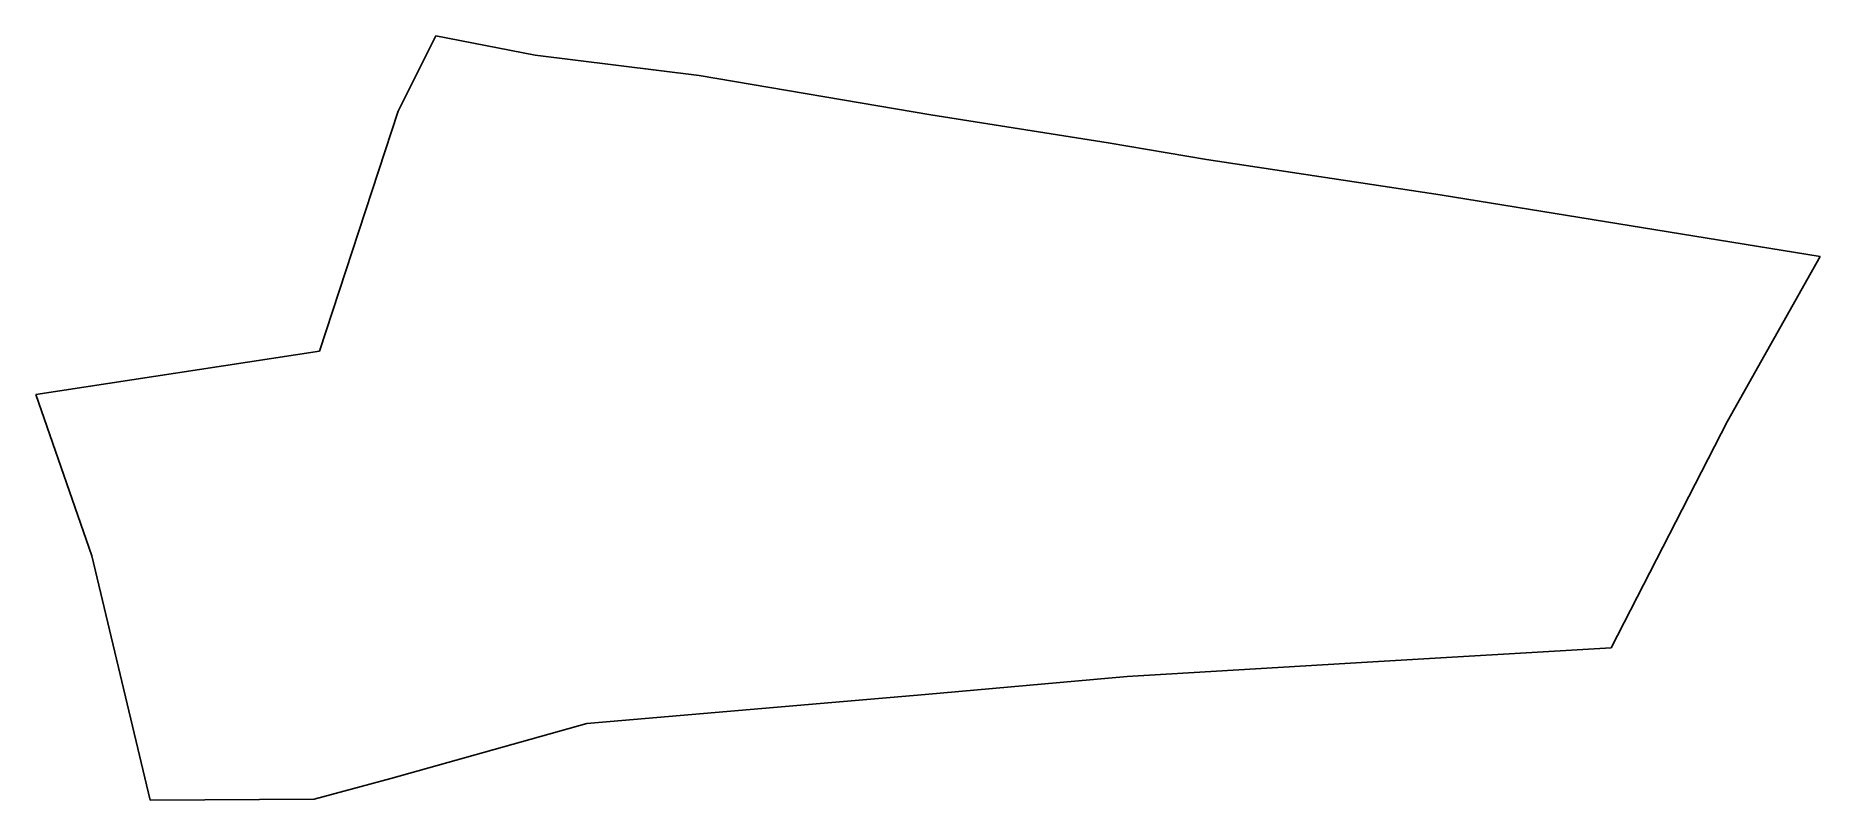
# Model space of a CAD drawing. Extents: x -80.53 to -77.81, y 44.61 to 45.77.
import ezdxf

# ---------------------------------------------------------------- set-up
doc = ezdxf.new("R2010")
doc.units = 0
doc.header["$MEASUREMENT"] = 0
doc.layers.add('GEO_', color=7, linetype='Continuous')

msp = doc.modelspace()

# ---------------------------------------------------------------- linework, layer by layer
at = {"layer": 'GEO_', "color": 7, "true_color": 0xffffff}
for p, q in [((-79.98, 45.6583), (-79.9222, 45.7733)), ((-79.98, 45.6583), (-79.9222, 45.7733)), ((-79.98, 45.6583), (-79.9222, 45.7733)), ((-79.9222, 45.7733), (-79.98, 45.6583)), ((-79.98, 45.6583), (-79.9222, 45.7733)), ((-79.98, 45.6583), (-79.9222, 45.7733)), ((-79.98, 45.6583), (-79.9222, 45.7733)), ((-79.9222, 45.7733), (-79.98, 45.6583)), ((-79.9222, 45.7733), (-79.98, 45.6583)), ((-79.9222, 45.7733), (-79.98, 45.6583)), ((-79.9222, 45.7733), (-79.98, 45.6583)), ((-79.98, 45.6583), (-79.9222, 45.7733)), ((-79.9222, 45.7733), (-79.98, 45.6583)), ((-79.9222, 45.7733), (-79.98, 45.6583)), ((-79.9222, 45.7733), (-79.98, 45.6583)), ((-79.98, 45.6583), (-79.9222, 45.7733)), ((-79.9222, 45.7733), (-79.7708, 45.7436)), ((-79.9222, 45.7733), (-79.7708, 45.7436)), ((-79.9222, 45.7733), (-79.9222, 45.7733)), ((-79.9222, 45.7733), (-79.7708, 45.7436)), ((-79.7708, 45.7436), (-79.9222, 45.7733)), ((-79.9222, 45.7733), (-79.7708, 45.7436)), ((-79.9222, 45.7733), (-79.7708, 45.7436)), ((-79.9222, 45.7733), (-79.9222, 45.7733)), ((-79.9222, 45.7733), (-79.7708, 45.7436)), ((-79.7708, 45.7436), (-79.9222, 45.7733)), ((-79.9222, 45.7733), (-79.9222, 45.7733)), ((-79.9222, 45.7733), (-79.9222, 45.7733)), ((-79.7708, 45.7436), (-79.9222, 45.7733)), ((-79.7708, 45.7436), (-79.9222, 45.7733)), ((-79.7708, 45.7436), (-79.9222, 45.7733)), ((-79.9222, 45.7733), (-79.9222, 45.7733)), ((-79.9222, 45.7733), (-79.7708, 45.7436)), ((-79.7708, 45.7436), (-79.9222, 45.7733)), ((-79.7708, 45.7436), (-79.9222, 45.7733)), ((-79.7708, 45.7436), (-79.9222, 45.7733)), ((-79.9222, 45.7733), (-79.9222, 45.7733)), ((-79.9222, 45.7733), (-79.7708, 45.7436)), ((-79.7708, 45.7436), (-79.9222, 45.7733)), ((-79.7708, 45.7436), (-79.9222, 45.7733)), ((-79.7708, 45.7436), (-79.9222, 45.7733)), ((-79.9222, 45.7733), (-79.9222, 45.7733)), ((-79.9222, 45.7733), (-79.7708, 45.7436)), ((-79.7708, 45.7436), (-79.5203, 45.7128)), ((-79.7708, 45.7436), (-79.5203, 45.7128)), ((-79.7708, 45.7436), (-79.7708, 45.7436)), ((-79.7708, 45.7436), (-79.5203, 45.7128)), ((-79.5203, 45.7128), (-79.7708, 45.7436)), ((-79.7708, 45.7436), (-79.5203, 45.7128)), ((-79.7708, 45.7436), (-79.5203, 45.7128)), ((-79.7708, 45.7436), (-79.7708, 45.7436)), ((-79.7708, 45.7436), (-79.5203, 45.7128)), ((-79.5203, 45.7128), (-79.7708, 45.7436)), ((-79.5203, 45.7128), (-79.7708, 45.7436)), ((-79.5203, 45.7128), (-79.7708, 45.7436)), ((-79.5203, 45.7128), (-79.7708, 45.7436)), ((-79.7708, 45.7436), (-79.7708, 45.7436)), ((-79.7708, 45.7436), (-79.5203, 45.7128)), ((-79.5203, 45.7128), (-79.7708, 45.7436)), ((-79.5203, 45.7128), (-79.7708, 45.7436)), ((-79.5203, 45.7128), (-79.7708, 45.7436)), ((-79.7708, 45.7436), (-79.7708, 45.7436)), ((-79.7708, 45.7436), (-79.5203, 45.7128)), ((-79.5203, 45.7128), (-79.7708, 45.7436)), ((-79.5203, 45.7128), (-79.7708, 45.7436)), ((-79.5203, 45.7128), (-79.7708, 45.7436)), ((-79.7708, 45.7436), (-79.7708, 45.7436)), ((-79.7708, 45.7436), (-79.5203, 45.7128)), ((-79.5203, 45.7128), (-79.1667, 45.6527)), ((-79.5203, 45.7128), (-79.1667, 45.6527)), ((-79.5203, 45.7128), (-79.5203, 45.7128)), ((-79.5203, 45.7128), (-79.1667, 45.6527)), ((-79.1667, 45.6527), (-79.5203, 45.7128)), ((-79.5203, 45.7128), (-79.1667, 45.6527)), ((-79.5203, 45.7128), (-79.1667, 45.6527)), ((-79.5203, 45.7128), (-79.5203, 45.7128)), ((-79.5203, 45.7128), (-79.1667, 45.6527)), ((-79.1667, 45.6527), (-79.5203, 45.7128)), ((-79.5203, 45.7128), (-79.1667, 45.6527)), ((-79.5203, 45.7128), (-79.1667, 45.6527)), ((-79.5203, 45.7128), (-79.5203, 45.7128)), ((-79.5203, 45.7128), (-79.1667, 45.6527)), ((-79.1667, 45.6527), (-79.5203, 45.7128)), ((-79.1667, 45.6527), (-79.5203, 45.7128)), ((-79.1667, 45.6527), (-79.5203, 45.7128)), ((-79.1667, 45.6527), (-79.5203, 45.7128)), ((-79.5203, 45.7128), (-79.5203, 45.7128)), ((-79.5203, 45.7128), (-79.1667, 45.6527)), ((-79.1667, 45.6527), (-79.5203, 45.7128)), ((-79.1667, 45.6527), (-79.5203, 45.7128)), ((-79.1667, 45.6527), (-79.5203, 45.7128)), ((-79.5203, 45.7128), (-79.5203, 45.7128)), ((-79.5203, 45.7128), (-79.1667, 45.6527)), ((-79.1667, 45.6527), (-79.5203, 45.7128)), ((-79.1667, 45.6527), (-79.5203, 45.7128)), ((-79.1667, 45.6527), (-79.5203, 45.7128)), ((-79.5203, 45.7128), (-79.5203, 45.7128)), ((-79.5203, 45.7128), (-79.1667, 45.6527)), ((-79.1667, 45.6527), (-79.5203, 45.7128)), ((-79.1667, 45.6527), (-79.5203, 45.7128)), ((-79.1667, 45.6527), (-79.5203, 45.7128)), ((-79.5203, 45.7128), (-79.5203, 45.7128)), ((-79.5203, 45.7128), (-79.1667, 45.6527)), ((-79.1667, 45.6527), (-79.5203, 45.7128)), ((-79.1667, 45.6527), (-79.5203, 45.7128)), ((-79.1667, 45.6527), (-79.5203, 45.7128)), ((-79.5203, 45.7128), (-79.5203, 45.7128)), ((-79.5203, 45.7128), (-79.1667, 45.6527)), ((-79.1667, 45.6527), (-79.5203, 45.7128)), ((-79.1667, 45.6527), (-79.5203, 45.7128)), ((-79.1667, 45.6527), (-79.5203, 45.7128)), ((-79.5203, 45.7128), (-79.5203, 45.7128)), ((-79.5203, 45.7128), (-79.1667, 45.6527)), ((-79.5203, 45.7128), (-79.5203, 45.7128)), ((-79.5203, 45.7128), (-79.5203, 45.7128)), ((-79.5203, 45.7128), (-79.5203, 45.7128)), ((-80.1, 45.292), (-79.98, 45.6583)), ((-79.98, 45.6583), (-80.1, 45.292)), ((-80.1, 45.292), (-79.98, 45.6583)), ((-80.1, 45.292), (-79.98, 45.6583)), ((-80.1, 45.292), (-79.98, 45.6583)), ((-79.98, 45.6583), (-80.1, 45.292)), ((-79.98, 45.6583), (-80.1, 45.292)), ((-79.98, 45.6583), (-80.1, 45.292)), ((-79.98, 45.6583), (-80.1, 45.292)), ((-80.1, 45.292), (-79.98, 45.6583)), ((-79.98, 45.6583), (-80.1, 45.292)), ((-79.98, 45.6583), (-80.1, 45.292)), ((-79.98, 45.6583), (-80.1, 45.292)), ((-80.1, 45.292), (-79.98, 45.6583)), ((-79.98, 45.6583), (-79.98, 45.6583)), ((-79.98, 45.6583), (-79.98, 45.6583)), ((-79.98, 45.6583), (-79.98, 45.6583)), ((-79.98, 45.6583), (-79.98, 45.6583)), ((-79.1667, 45.6527), (-78.8956, 45.6097)), ((-79.1667, 45.6527), (-78.8956, 45.6097)), ((-79.1667, 45.6527), (-79.1667, 45.6527)), ((-79.1667, 45.6527), (-78.8956, 45.6097)), ((-78.8956, 45.6097), (-79.1667, 45.6527)), ((-79.1667, 45.6527), (-78.8956, 45.6097)), ((-79.1667, 45.6527), (-78.8956, 45.6097)), ((-79.1667, 45.6527), (-79.1667, 45.6527)), ((-79.1667, 45.6527), (-78.8956, 45.6097)), ((-78.8956, 45.6097), (-79.1667, 45.6527)), ((-79.1667, 45.6527), (-78.8956, 45.6097)), ((-79.1667, 45.6527), (-78.8956, 45.6097)), ((-79.1667, 45.6527), (-79.1667, 45.6527)), ((-79.1667, 45.6527), (-78.8956, 45.6097)), ((-78.8956, 45.6097), (-79.1667, 45.6527)), ((-78.8956, 45.6097), (-79.1667, 45.6527)), ((-78.8956, 45.6097), (-79.1667, 45.6527)), ((-78.8956, 45.6097), (-79.1667, 45.6527)), ((-79.1667, 45.6527), (-79.1667, 45.6527)), ((-79.1667, 45.6527), (-78.8956, 45.6097)), ((-78.8956, 45.6097), (-79.1667, 45.6527)), ((-78.8956, 45.6097), (-79.1667, 45.6527)), ((-78.8956, 45.6097), (-79.1667, 45.6527)), ((-79.1667, 45.6527), (-79.1667, 45.6527)), ((-79.1667, 45.6527), (-78.8956, 45.6097)), ((-78.8956, 45.6097), (-79.1667, 45.6527)), ((-78.8956, 45.6097), (-79.1667, 45.6527)), ((-78.8956, 45.6097), (-79.1667, 45.6527)), ((-79.1667, 45.6527), (-79.1667, 45.6527)), ((-79.1667, 45.6527), (-78.8956, 45.6097)), ((-78.8956, 45.6097), (-79.1667, 45.6527)), ((-78.8956, 45.6097), (-79.1667, 45.6527)), ((-78.8956, 45.6097), (-79.1667, 45.6527)), ((-79.1667, 45.6527), (-79.1667, 45.6527)), ((-79.1667, 45.6527), (-78.8956, 45.6097)), ((-78.8956, 45.6097), (-79.1667, 45.6527)), ((-78.8956, 45.6097), (-79.1667, 45.6527)), ((-78.8956, 45.6097), (-79.1667, 45.6527)), ((-79.1667, 45.6527), (-79.1667, 45.6527)), ((-79.1667, 45.6527), (-78.8956, 45.6097)), ((-78.8956, 45.6097), (-79.1667, 45.6527)), ((-78.8956, 45.6097), (-79.1667, 45.6527)), ((-78.8956, 45.6097), (-79.1667, 45.6527)), ((-79.1667, 45.6527), (-79.1667, 45.6527)), ((-79.1667, 45.6527), (-78.8956, 45.6097)), ((-78.8956, 45.6097), (-78.7458, 45.5842)), ((-78.8956, 45.6097), (-78.7458, 45.5842)), ((-78.8956, 45.6097), (-78.8956, 45.6097)), ((-78.8956, 45.6097), (-78.7458, 45.5842)), ((-78.7458, 45.5842), (-78.8956, 45.6097)), ((-78.8956, 45.6097), (-78.7458, 45.5842)), ((-78.8956, 45.6097), (-78.7458, 45.5842)), ((-78.8956, 45.6097), (-78.8956, 45.6097)), ((-78.8956, 45.6097), (-78.7458, 45.5842)), ((-78.7458, 45.5842), (-78.8956, 45.6097)), ((-78.8956, 45.6097), (-78.7458, 45.5842)), ((-78.8956, 45.6097), (-78.7458, 45.5842)), ((-78.8956, 45.6097), (-78.8956, 45.6097)), ((-78.8956, 45.6097), (-78.7458, 45.5842)), ((-78.7458, 45.5842), (-78.8956, 45.6097)), ((-78.7458, 45.5842), (-78.8956, 45.6097)), ((-78.7458, 45.5842), (-78.8956, 45.6097)), ((-78.7458, 45.5842), (-78.8956, 45.6097)), ((-78.8956, 45.6097), (-78.8956, 45.6097)), ((-78.8956, 45.6097), (-78.7458, 45.5842)), ((-78.7458, 45.5842), (-78.8956, 45.6097)), ((-78.7458, 45.5842), (-78.8956, 45.6097)), ((-78.7458, 45.5842), (-78.8956, 45.6097)), ((-78.8956, 45.6097), (-78.8956, 45.6097)), ((-78.8956, 45.6097), (-78.7458, 45.5842)), ((-78.7458, 45.5842), (-78.8956, 45.6097)), ((-78.7458, 45.5842), (-78.8956, 45.6097)), ((-78.7458, 45.5842), (-78.8956, 45.6097)), ((-78.8956, 45.6097), (-78.8956, 45.6097)), ((-78.8956, 45.6097), (-78.7458, 45.5842)), ((-78.7458, 45.5842), (-78.8956, 45.6097)), ((-78.7458, 45.5842), (-78.8956, 45.6097)), ((-78.7458, 45.5842), (-78.8956, 45.6097)), ((-78.8956, 45.6097), (-78.8956, 45.6097)), ((-78.8956, 45.6097), (-78.7458, 45.5842)), ((-78.7458, 45.5842), (-78.8956, 45.6097)), ((-78.7458, 45.5842), (-78.8956, 45.6097)), ((-78.7458, 45.5842), (-78.8956, 45.6097)), ((-78.8956, 45.6097), (-78.8956, 45.6097)), ((-78.8956, 45.6097), (-78.7458, 45.5842)), ((-78.7458, 45.5842), (-78.8956, 45.6097)), ((-78.7458, 45.5842), (-78.8956, 45.6097)), ((-78.7458, 45.5842), (-78.8956, 45.6097)), ((-78.8956, 45.6097), (-78.8956, 45.6097)), ((-78.8956, 45.6097), (-78.7458, 45.5842)), ((-78.7458, 45.5842), (-78.7458, 45.5842)), ((-78.7458, 45.5842), (-78.3889, 45.5305)), ((-78.7458, 45.5842), (-78.3889, 45.5305)), ((-78.7458, 45.5842), (-78.7458, 45.5842)), ((-78.7458, 45.5842), (-78.3889, 45.5305)), ((-78.3889, 45.5305), (-78.7458, 45.5842)), ((-78.7458, 45.5842), (-78.3889, 45.5305)), ((-78.7458, 45.5842), (-78.3889, 45.5305)), ((-78.7458, 45.5842), (-78.7458, 45.5842)), ((-78.7458, 45.5842), (-78.3889, 45.5305)), ((-78.3889, 45.5305), (-78.7458, 45.5842)), ((-78.7458, 45.5842), (-78.7458, 45.5842)), ((-78.7458, 45.5842), (-78.7458, 45.5842)), ((-78.7458, 45.5842), (-78.7458, 45.5842)), ((-78.3889, 45.5305), (-78.7458, 45.5842)), ((-78.3889, 45.5305), (-78.7458, 45.5842)), ((-78.3889, 45.5305), (-78.7458, 45.5842)), ((-78.7458, 45.5842), (-78.7458, 45.5842)), ((-78.7458, 45.5842), (-78.3889, 45.5305)), ((-78.3889, 45.5305), (-78.7458, 45.5842)), ((-78.3889, 45.5305), (-78.7458, 45.5842)), ((-78.3889, 45.5305), (-78.7458, 45.5842)), ((-78.7458, 45.5842), (-78.7458, 45.5842)), ((-78.7458, 45.5842), (-78.3889, 45.5305)), ((-78.3889, 45.5305), (-78.7458, 45.5842)), ((-78.3889, 45.5305), (-78.7458, 45.5842)), ((-78.3889, 45.5305), (-78.7458, 45.5842)), ((-78.7458, 45.5842), (-78.7458, 45.5842)), ((-78.7458, 45.5842), (-78.3889, 45.5305)), ((-78.3889, 45.5305), (-77.8083, 45.4361)), ((-78.3889, 45.5305), (-77.8083, 45.4361)), ((-78.3889, 45.5305), (-78.3889, 45.5305)), ((-78.3889, 45.5305), (-77.8083, 45.4361)), ((-77.8083, 45.4361), (-78.3889, 45.5305)), ((-78.3889, 45.5305), (-77.8083, 45.4361)), ((-78.3889, 45.5305), (-77.8083, 45.4361)), ((-78.3889, 45.5305), (-78.3889, 45.5305)), ((-78.3889, 45.5305), (-77.8083, 45.4361)), ((-77.8083, 45.4361), (-78.3889, 45.5305)), ((-77.8083, 45.4361), (-78.3889, 45.5305)), ((-77.8083, 45.4361), (-78.3889, 45.5305)), ((-77.8083, 45.4361), (-78.3889, 45.5305)), ((-78.3889, 45.5305), (-78.3889, 45.5305)), ((-78.3889, 45.5305), (-77.8083, 45.4361)), ((-77.8083, 45.4361), (-78.3889, 45.5305)), ((-77.8083, 45.4361), (-78.3889, 45.5305)), ((-77.8083, 45.4361), (-78.3889, 45.5305)), ((-78.3889, 45.5305), (-78.3889, 45.5305)), ((-78.3889, 45.5305), (-77.8083, 45.4361)), ((-77.8083, 45.4361), (-78.3889, 45.5305)), ((-77.8083, 45.4361), (-78.3889, 45.5305)), ((-77.8083, 45.4361), (-78.3889, 45.5305)), ((-78.3889, 45.5305), (-78.3889, 45.5305)), ((-78.3889, 45.5305), (-77.8083, 45.4361)), ((-77.8083, 45.4361), (-77.95, 45.185)), ((-77.8083, 45.4361), (-77.95, 45.185)), ((-77.8083, 45.4361), (-77.95, 45.185)), ((-77.95, 45.185), (-77.8083, 45.4361)), ((-77.8083, 45.4361), (-77.95, 45.185)), ((-77.8083, 45.4361), (-77.95, 45.185)), ((-77.8083, 45.4361), (-77.95, 45.185)), ((-77.95, 45.185), (-77.8083, 45.4361)), ((-77.8083, 45.4361), (-77.8083, 45.4361)), ((-77.8083, 45.4361), (-77.8083, 45.4361)), ((-77.8083, 45.4361), (-77.8083, 45.4361)), ((-77.8083, 45.4361), (-77.8083, 45.4361)), ((-77.8083, 45.4361), (-77.8083, 45.4361)), ((-77.8083, 45.4361), (-77.8083, 45.4361)), ((-77.8083, 45.4361), (-77.8083, 45.4361)), ((-77.8083, 45.4361), (-77.8083, 45.4361)), ((-80.5333, 45.2256), (-80.1, 45.292)), ((-80.5333, 45.2256), (-80.1, 45.292)), ((-80.5333, 45.2256), (-80.1, 45.292)), ((-80.1, 45.292), (-80.5333, 45.2256)), ((-80.5333, 45.2256), (-80.1, 45.292)), ((-80.1, 45.292), (-80.5333, 45.2256)), ((-80.1, 45.292), (-80.5333, 45.2256)), ((-80.1, 45.292), (-80.5333, 45.2256)), ((-80.1, 45.292), (-80.5333, 45.2256)), ((-80.5333, 45.2256), (-80.1, 45.292)), ((-80.1, 45.292), (-80.5333, 45.2256)), ((-80.1, 45.292), (-80.5333, 45.2256)), ((-80.1, 45.292), (-80.5333, 45.2256)), ((-80.5333, 45.2256), (-80.1, 45.292)), ((-80.1, 45.292), (-80.1, 45.292)), ((-80.1, 45.292), (-80.1, 45.292)), ((-80.1, 45.292), (-80.1, 45.292)), ((-80.1, 45.292), (-80.1, 45.292)), ((-80.5333, 45.2256), (-80.4475, 44.9792)), ((-80.5333, 45.2256), (-80.4475, 44.9792)), ((-80.5333, 45.2256), (-80.5333, 45.2256)), ((-80.5333, 45.2256), (-80.4475, 44.9792)), ((-80.4475, 44.9792), (-80.5333, 45.2256)), ((-80.5333, 45.2256), (-80.4475, 44.9792)), ((-80.5333, 45.2256), (-80.4475, 44.9792)), ((-80.5333, 45.2256), (-80.5333, 45.2256)), ((-80.5333, 45.2256), (-80.4475, 44.9792)), ((-80.4475, 44.9792), (-80.5333, 45.2256)), ((-80.4475, 44.9792), (-80.5333, 45.2256)), ((-80.4475, 44.9792), (-80.5333, 45.2256)), ((-80.4475, 44.9792), (-80.5333, 45.2256)), ((-80.5333, 45.2256), (-80.5333, 45.2256)), ((-80.5333, 45.2256), (-80.4475, 44.9792)), ((-80.4475, 44.9792), (-80.5333, 45.2256)), ((-80.4475, 44.9792), (-80.5333, 45.2256)), ((-80.4475, 44.9792), (-80.5333, 45.2256)), ((-80.5333, 45.2256), (-80.5333, 45.2256)), ((-80.5333, 45.2256), (-80.4475, 44.9792)), ((-80.5333, 45.2256), (-80.5333, 45.2256)), ((-80.5333, 45.2256), (-80.5333, 45.2256)), ((-80.5333, 45.2256), (-80.5333, 45.2256)), ((-77.95, 45.185), (-78.1278, 44.8391)), ((-77.95, 45.185), (-78.1278, 44.8391)), ((-77.95, 45.185), (-78.1278, 44.8391)), ((-78.1278, 44.8391), (-77.95, 45.185)), ((-77.95, 45.185), (-78.1278, 44.8391)), ((-77.95, 45.185), (-78.1278, 44.8391)), ((-77.95, 45.185), (-78.1278, 44.8391)), ((-78.1278, 44.8391), (-77.95, 45.185)), ((-77.95, 45.185), (-77.95, 45.185)), ((-77.95, 45.185), (-77.95, 45.185)), ((-80.4475, 44.9792), (-80.4475, 44.9792)), ((-80.4475, 44.9792), (-80.3583, 44.6062)), ((-80.4475, 44.9792), (-80.3583, 44.6062)), ((-80.4475, 44.9792), (-80.4475, 44.9792)), ((-80.4475, 44.9792), (-80.3583, 44.6062)), ((-80.3583, 44.6062), (-80.4475, 44.9792)), ((-80.4475, 44.9792), (-80.4475, 44.9792)), ((-80.3583, 44.6062), (-80.4475, 44.9792)), ((-80.3583, 44.6062), (-80.4475, 44.9792)), ((-80.3583, 44.6062), (-80.4475, 44.9792)), ((-80.4475, 44.9792), (-80.4475, 44.9792)), ((-80.4475, 44.9792), (-80.3583, 44.6062)), ((-78.1278, 44.8391), (-78.5, 44.8171)), ((-78.1278, 44.8391), (-78.5, 44.8171)), ((-78.1278, 44.8391), (-78.5, 44.8171)), ((-78.5, 44.8171), (-78.1278, 44.8391)), ((-78.1278, 44.8391), (-78.5, 44.8171)), ((-78.1278, 44.8391), (-78.5, 44.8171)), ((-78.1278, 44.8391), (-78.5, 44.8171)), ((-78.5, 44.8171), (-78.1278, 44.8391)), ((-78.5, 44.8171), (-78.1278, 44.8391)), ((-78.5, 44.8171), (-78.1278, 44.8391)), ((-78.5, 44.8171), (-78.1278, 44.8391)), ((-78.1278, 44.8391), (-78.5, 44.8171)), ((-78.5, 44.8171), (-78.1278, 44.8391)), ((-78.5, 44.8171), (-78.1278, 44.8391)), ((-78.5, 44.8171), (-78.1278, 44.8391)), ((-78.1278, 44.8391), (-78.5, 44.8171)), ((-78.5, 44.8171), (-78.1278, 44.8391)), ((-78.5, 44.8171), (-78.1278, 44.8391)), ((-78.5, 44.8171), (-78.1278, 44.8391)), ((-78.1278, 44.8391), (-78.5, 44.8171)), ((-78.1278, 44.8391), (-78.1278, 44.8391)), ((-78.1278, 44.8391), (-78.1278, 44.8391)), ((-78.1278, 44.8391), (-78.1278, 44.8391)), ((-78.1278, 44.8391), (-78.1278, 44.8391)), ((-78.1278, 44.8391), (-78.1278, 44.8391)), ((-78.5, 44.8171), (-78.8667, 44.7951)), ((-78.5, 44.8171), (-78.8667, 44.7951)), ((-78.5, 44.8171), (-78.8667, 44.7951)), ((-78.8667, 44.7951), (-78.5, 44.8171)), ((-78.5, 44.8171), (-78.8667, 44.7951)), ((-78.5, 44.8171), (-78.8667, 44.7951)), ((-78.5, 44.8171), (-78.8667, 44.7951)), ((-78.8667, 44.7951), (-78.5, 44.8171)), ((-78.5, 44.8171), (-78.8667, 44.7951)), ((-78.5, 44.8171), (-78.8667, 44.7951)), ((-78.5, 44.8171), (-78.8667, 44.7951)), ((-78.8667, 44.7951), (-78.5, 44.8171)), ((-78.8667, 44.7951), (-78.5, 44.8171)), ((-78.8667, 44.7951), (-78.5, 44.8171)), ((-78.8667, 44.7951), (-78.5, 44.8171)), ((-78.5, 44.8171), (-78.8667, 44.7951)), ((-78.8667, 44.7951), (-78.5, 44.8171)), ((-78.8667, 44.7951), (-78.5, 44.8171)), ((-78.8667, 44.7951), (-78.5, 44.8171)), ((-78.5, 44.8171), (-78.8667, 44.7951)), ((-78.8667, 44.7951), (-78.5, 44.8171)), ((-78.8667, 44.7951), (-78.5, 44.8171)), ((-78.8667, 44.7951), (-78.5, 44.8171)), ((-78.5, 44.8171), (-78.8667, 44.7951)), ((-78.8667, 44.7951), (-78.5, 44.8171)), ((-78.8667, 44.7951), (-78.5, 44.8171)), ((-78.8667, 44.7951), (-78.5, 44.8171)), ((-78.5, 44.8171), (-78.8667, 44.7951)), ((-78.5, 44.8171), (-78.5, 44.8171)), ((-78.5, 44.8171), (-78.5, 44.8171)), ((-78.5, 44.8171), (-78.5, 44.8171)), ((-78.5, 44.8171), (-78.5, 44.8171)), ((-78.5, 44.8171), (-78.5, 44.8171)), ((-78.5, 44.8171), (-78.5, 44.8171)), ((-78.5, 44.8171), (-78.5, 44.8171)), ((-78.8667, 44.7951), (-79.175, 44.7675)), ((-78.8667, 44.7951), (-79.175, 44.7675)), ((-78.8667, 44.7951), (-79.175, 44.7675)), ((-79.175, 44.7675), (-78.8667, 44.7951)), ((-78.8667, 44.7951), (-79.175, 44.7675)), ((-78.8667, 44.7951), (-79.175, 44.7675)), ((-78.8667, 44.7951), (-79.175, 44.7675)), ((-79.175, 44.7675), (-78.8667, 44.7951)), ((-78.8667, 44.7951), (-79.175, 44.7675)), ((-78.8667, 44.7951), (-79.175, 44.7675)), ((-78.8667, 44.7951), (-79.175, 44.7675)), ((-79.175, 44.7675), (-78.8667, 44.7951)), ((-79.175, 44.7675), (-78.8667, 44.7951)), ((-79.175, 44.7675), (-78.8667, 44.7951)), ((-79.175, 44.7675), (-78.8667, 44.7951)), ((-78.8667, 44.7951), (-79.175, 44.7675)), ((-79.175, 44.7675), (-78.8667, 44.7951)), ((-79.175, 44.7675), (-78.8667, 44.7951)), ((-79.175, 44.7675), (-78.8667, 44.7951)), ((-78.8667, 44.7951), (-79.175, 44.7675)), ((-79.175, 44.7675), (-78.8667, 44.7951)), ((-79.175, 44.7675), (-78.8667, 44.7951)), ((-79.175, 44.7675), (-78.8667, 44.7951)), ((-78.8667, 44.7951), (-79.175, 44.7675)), ((-79.175, 44.7675), (-78.8667, 44.7951)), ((-79.175, 44.7675), (-78.8667, 44.7951)), ((-79.175, 44.7675), (-78.8667, 44.7951)), ((-78.8667, 44.7951), (-79.175, 44.7675)), ((-78.8667, 44.7951), (-78.8667, 44.7951)), ((-78.8667, 44.7951), (-78.8667, 44.7951)), ((-78.8667, 44.7951), (-78.8667, 44.7951)), ((-78.8667, 44.7951), (-78.8667, 44.7951)), ((-78.8667, 44.7951), (-78.8667, 44.7951)), ((-78.8667, 44.7951), (-78.8667, 44.7951)), ((-78.8667, 44.7951), (-78.8667, 44.7951)), ((-79.175, 44.7675), (-79.6917, 44.7235)), ((-79.175, 44.7675), (-79.6917, 44.7235)), ((-79.175, 44.7675), (-79.6917, 44.7235)), ((-79.6917, 44.7235), (-79.175, 44.7675)), ((-79.175, 44.7675), (-79.6917, 44.7235)), ((-79.175, 44.7675), (-79.6917, 44.7235)), ((-79.175, 44.7675), (-79.6917, 44.7235)), ((-79.6917, 44.7235), (-79.175, 44.7675)), ((-79.175, 44.7675), (-79.6917, 44.7235)), ((-79.175, 44.7675), (-79.6917, 44.7235)), ((-79.175, 44.7675), (-79.6917, 44.7235)), ((-79.6917, 44.7235), (-79.175, 44.7675)), ((-79.6917, 44.7235), (-79.175, 44.7675)), ((-79.6917, 44.7235), (-79.175, 44.7675)), ((-79.6917, 44.7235), (-79.175, 44.7675)), ((-79.175, 44.7675), (-79.6917, 44.7235)), ((-79.6917, 44.7235), (-79.175, 44.7675)), ((-79.6917, 44.7235), (-79.175, 44.7675)), ((-79.6917, 44.7235), (-79.175, 44.7675)), ((-79.175, 44.7675), (-79.6917, 44.7235)), ((-79.6917, 44.7235), (-79.175, 44.7675)), ((-79.6917, 44.7235), (-79.175, 44.7675)), ((-79.6917, 44.7235), (-79.175, 44.7675)), ((-79.175, 44.7675), (-79.6917, 44.7235)), ((-79.6917, 44.7235), (-79.175, 44.7675)), ((-79.6917, 44.7235), (-79.175, 44.7675)), ((-79.6917, 44.7235), (-79.175, 44.7675)), ((-79.175, 44.7675), (-79.6917, 44.7235)), ((-79.175, 44.7675), (-79.175, 44.7675)), ((-79.175, 44.7675), (-79.175, 44.7675)), ((-79.175, 44.7675), (-79.175, 44.7675)), ((-79.175, 44.7675), (-79.175, 44.7675)), ((-79.175, 44.7675), (-79.175, 44.7675)), ((-79.175, 44.7675), (-79.175, 44.7675)), ((-79.175, 44.7675), (-79.175, 44.7675)), ((-79.6917, 44.7235), (-79.9911, 44.6396)), ((-79.6917, 44.7235), (-79.9911, 44.6396)), ((-79.6917, 44.7235), (-79.9911, 44.6396)), ((-79.9911, 44.6396), (-79.6917, 44.7235)), ((-79.9911, 44.6396), (-79.6917, 44.7235)), ((-79.9911, 44.6396), (-79.6917, 44.7235)), ((-79.9911, 44.6396), (-79.6917, 44.7235)), ((-79.6917, 44.7235), (-79.9911, 44.6396)), ((-79.9911, 44.6396), (-79.6917, 44.7235)), ((-79.9911, 44.6396), (-79.6917, 44.7235)), ((-79.9911, 44.6396), (-79.6917, 44.7235)), ((-79.6917, 44.7235), (-79.9911, 44.6396)), ((-79.6917, 44.7235), (-79.6917, 44.7235)), ((-79.6917, 44.7235), (-79.6917, 44.7235)), ((-79.6917, 44.7235), (-79.6917, 44.7235)), ((-79.6917, 44.7235), (-79.6917, 44.7235)), ((-79.6917, 44.7235), (-79.6917, 44.7235)), ((-79.6917, 44.7235), (-79.6917, 44.7235)), ((-79.6917, 44.7235), (-79.6917, 44.7235)), ((-79.9911, 44.6396), (-80.1083, 44.608)), ((-79.9911, 44.6396), (-80.1083, 44.608)), ((-79.9911, 44.6396), (-80.1083, 44.608)), ((-80.1083, 44.608), (-79.9911, 44.6396)), ((-80.1083, 44.608), (-79.9911, 44.6396)), ((-80.1083, 44.608), (-79.9911, 44.6396)), ((-80.1083, 44.608), (-79.9911, 44.6396)), ((-79.9911, 44.6396), (-80.1083, 44.608)), ((-80.1083, 44.608), (-79.9911, 44.6396)), ((-80.1083, 44.608), (-79.9911, 44.6396)), ((-80.1083, 44.608), (-79.9911, 44.6396)), ((-79.9911, 44.6396), (-80.1083, 44.608)), ((-79.9911, 44.6396), (-79.9911, 44.6396)), ((-79.9911, 44.6396), (-79.9911, 44.6396)), ((-79.9911, 44.6396), (-79.9911, 44.6396)), ((-80.3583, 44.6062), (-80.1083, 44.608)), ((-80.3583, 44.6062), (-80.1083, 44.608)), ((-80.3583, 44.6062), (-80.1083, 44.608)), ((-80.1083, 44.608), (-80.3583, 44.6062)), ((-80.1083, 44.608), (-80.3583, 44.6062)), ((-80.1083, 44.608), (-80.3583, 44.6062)), ((-80.1083, 44.608), (-80.3583, 44.6062)), ((-80.3583, 44.6062), (-80.1083, 44.608)), ((-80.3583, 44.6062), (-80.3583, 44.6062)), ((-80.3583, 44.6062), (-80.3583, 44.6062)), ((-80.1083, 44.608), (-80.1083, 44.608)), ((-80.1083, 44.608), (-80.1083, 44.608)), ((-80.1083, 44.608), (-80.1083, 44.608)), ((-80.1083, 44.608), (-80.1083, 44.608))]:
    msp.add_line(p, q, dxfattribs=at)

doc.saveas('drawing.dxf')
